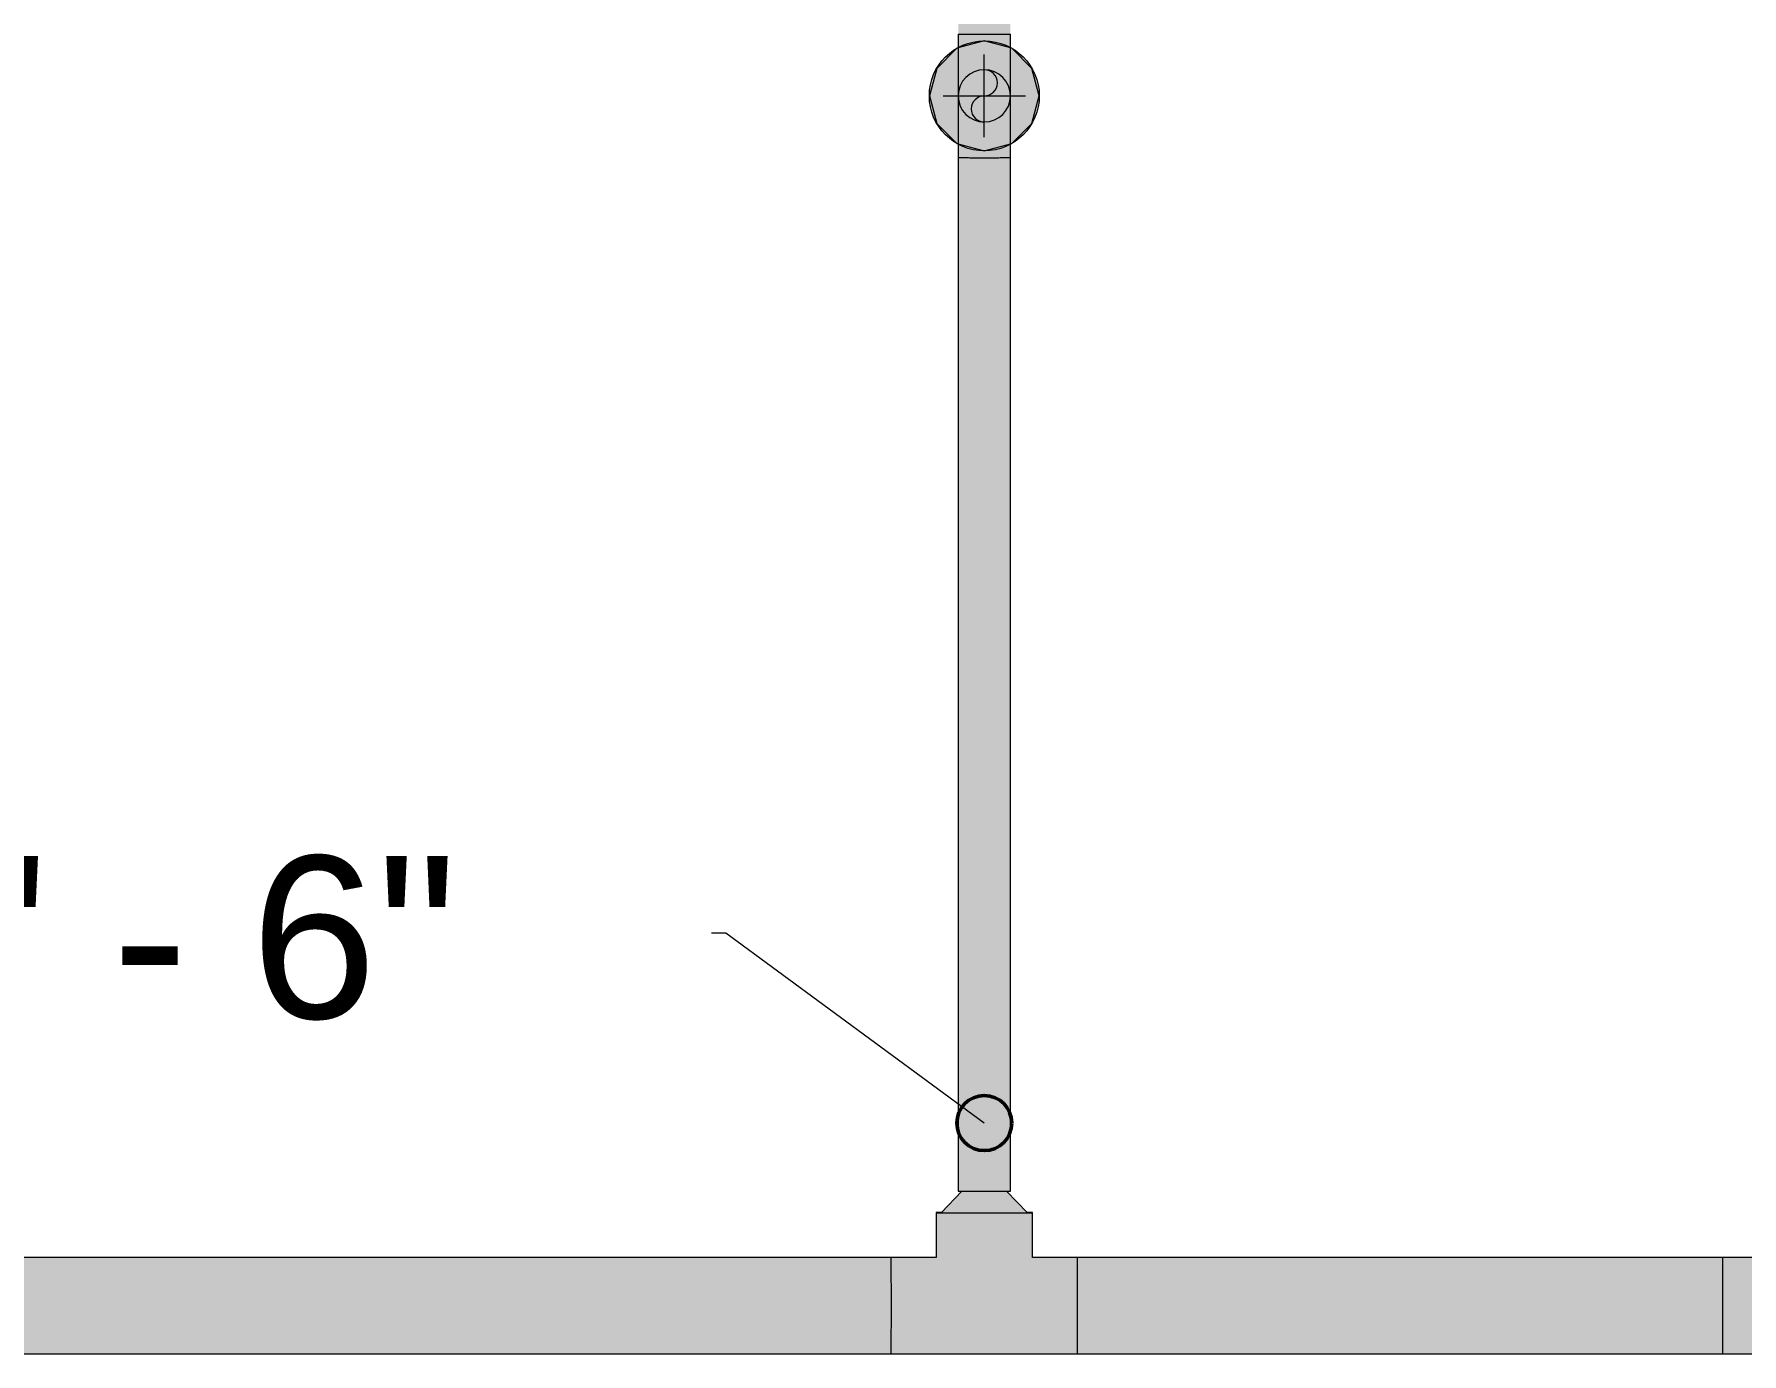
# Model space of a CAD drawing. Header units: inches. Extents: x -3679 to 241, y -496 to 1784.
# Drawn here: x -1886.6 to -1824.4, y 134 to 182 of the extents above; entities that cross this region are included whole.
import ezdxf

# ---------------------------------------------------------------- set-up
doc = ezdxf.new("R2010")
doc.units = ezdxf.units.IN
doc.header["$MEASUREMENT"] = 0
for name, color, linetype, lineweight in [('A-ANNO-NOTE', 250, 'Continuous', 9), ('G-ANNO-DIMS', 251, 'Continuous', 9), ('P-PIPE', 1, 'Continuous', 9), ('P-PIPE-CNTR', 1, 'Continuous', 9)]:
    doc.layers.add(name, color=color, linetype=linetype, lineweight=lineweight)
doc.styles.add('Arial_1', font='arial.ttf', dxfattribs={"height": 5.901198})

msp = doc.modelspace()

# ---------------------------------------------------------------- hatches: boundary and pattern name
at = {"layer": 'A-ANNO-NOTE'}
h = msp.add_hatch(color=256, dxfattribs=at)
edge = h.paths.add_edge_path(flags=0)
edge.add_arc((-1852, 179.743), 2, 0, 360)
msp.add_hatch(color=256, dxfattribs=at).paths.add_polyline_path([(-1852, 177.743), (-1851, 178.011), (-1850.268, 178.743), (-1850, 179.743), (-1850.268, 180.743), (-1851, 181.475), (-1852, 181.743), (-1853, 181.475), (-1853.732, 180.743), (-1854, 179.743), (-1853.732, 178.743), (-1853, 178.011)], flags=0)
at = {"layer": 'P-PIPE'}
h = msp.add_hatch(color=256, dxfattribs=at)
h.paths.add_polyline_path([(-1852.673, 181.985), (-1852.673, 181.985), (-1852.673, 189.828)], flags=0)
h.paths.add_polyline_path([(-1852, 181.984), (-1852, 321.495), (-1852.95, 321.498), (-1852.95, 181.987), (-1852.474, 181.984), (-1852.246, 181.984)], flags=0)
for points in [[(-1852, 181.984), (-1851.05, 181.987), (-1851.05, 321.499), (-1851.525, 321.496), (-1852, 321.495), (-1852, 189.828)], [(-1852, 178.793), (-1851.754, 178.825), (-1851.525, 178.92), (-1851.328, 179.071), (-1851.177, 179.268), (-1851.082, 179.497), (-1851.05, 179.743), (-1851.082, 179.989), (-1851.177, 180.218), (-1851.328, 180.415), (-1851.525, 180.566), (-1851.754, 180.66), (-1852, 180.693), (-1852.246, 180.66), (-1852.475, 180.566), (-1852.672, 180.415), (-1852.823, 180.218), (-1852.918, 179.989), (-1852.95, 179.743), (-1852.918, 179.497), (-1852.792, 179.227), (-1852.672, 179.071), (-1852.475, 178.92), (-1852.246, 178.825)], [(-1852, 139.906), (-1852, 177.495), (-1852.95, 177.498), (-1852.95, 139.91), (-1852.475, 139.906), (-1852.246, 139.906)], [(-1852, 139.906), (-1851.05, 139.91), (-1851.05, 177.499), (-1851.525, 177.496), (-1852, 177.495), (-1852, 147.426)], [(-1851.997, 139.122), (-1850.438, 139.128), (-1851.188, 139.908), (-1852.823, 139.899), (-1853.563, 139.128), (-1852.246, 139.122), (-1851.999, 139.122)], [(-1851.997, 135.735), (-1850.25, 137.493), (-1850.25, 139.128), (-1850.868, 139.123), (-1853.701, 139.127), (-1853.75, 139.128), (-1853.75, 137.493), (-1852.45, 136.188), (-1852.291, 136.03)], [(-1851.544, 139.121), (-1853.563, 139.128), (-1853.563, 139.131), (-1853.209, 139.123), (-1851.702, 139.121)], [(-1855.385, 133.993), (-1848.614, 133.994), (-1848.611, 134.861), (-1848.614, 137.493), (-1850.25, 137.493), (-1850.76, 136.975), (-1851.997, 135.735), (-1853.751, 137.493), (-1855.386, 137.493), (-1855.383, 136.403), (-1855.386, 133.993)], [(-1887.156, 133.993), (-1855.386, 133.993), (-1855.383, 134.868), (-1855.382, 135.743), (-1942.611, 135.742), (-1942.613, 133.993), (-1920.837, 133.993)]]:
    msp.add_hatch(color=256, dxfattribs=at).paths.add_polyline_path(points, flags=0)
h = msp.add_hatch(color=256, dxfattribs=at)
h.paths.add_polyline_path([(-1852.951, 179.743), (-1852.918, 179.992), (-1852.788, 180.276), (-1852.655, 180.433), (-1852.443, 180.581), (-1852.243, 180.662), (-1852, 180.694), (-1852, 181.984), (-1852.951, 181.987), (-1852.951, 179.908)], flags=0)
h.paths.add_polyline_path([(-1852, 177.495), (-1852.002, 178.793), (-1852.254, 178.827), (-1852.477, 178.921), (-1852.674, 179.073), (-1852.841, 179.31), (-1852.879, 179.381), (-1852.933, 179.561), (-1852.951, 179.743), (-1852.951, 177.499), (-1852.475, 177.496), (-1852.246, 177.495)], flags=0)
h = msp.add_hatch(color=256, dxfattribs=at)
h.paths.add_polyline_path([(-1851.05, 179.743), (-1851.05, 181.987), (-1851.525, 181.984), (-1852, 181.984), (-1851.99, 180.693), (-1851.746, 180.66), (-1851.524, 180.566), (-1851.326, 180.413), (-1851.16, 180.177), (-1851.121, 180.105), (-1851.067, 179.926), (-1851.05, 179.748)], flags=0)
h.paths.add_polyline_path([(-1852, 177.495), (-1851.05, 177.499), (-1851.05, 179.738), (-1851.082, 179.496), (-1851.213, 179.21), (-1851.346, 179.053), (-1851.539, 178.914), (-1851.754, 178.825), (-1852, 178.793), (-1852, 178.683)], flags=0)
h = msp.add_hatch(color=256, dxfattribs=at)
h.paths.add_polyline_path([(-1852, 178.793), (-1851.754, 178.825), (-1851.525, 178.92), (-1851.328, 179.071), (-1851.177, 179.269), (-1851.082, 179.498), (-1851.05, 179.747), (-1851.082, 179.991), (-1851.179, 180.221), (-1851.33, 180.417), (-1851.529, 180.568), (-1851.757, 180.662), (-1852.011, 180.693), (-1852.25, 180.66), (-1852.48, 180.563), (-1852.675, 180.413), (-1852.826, 180.214), (-1852.919, 179.985), (-1852.95, 179.735), (-1852.917, 179.494), (-1852.793, 179.227), (-1852.671, 179.07), (-1852.474, 178.919), (-1852.245, 178.825), (-1852.001, 178.793)], flags=0)
h.paths.add_polyline_path([(-1852, 178.793), (-1852.249, 178.826), (-1852.475, 178.92), (-1852.675, 179.075), (-1852.823, 179.268), (-1852.919, 179.505), (-1852.95, 179.743), (-1852.914, 179.998), (-1852.823, 180.218), (-1852.663, 180.421), (-1852.475, 180.566), (-1852.236, 180.662), (-1852, 180.693), (-1851.746, 180.657), (-1851.525, 180.566), (-1851.325, 180.41), (-1851.177, 180.218), (-1851.082, 179.989), (-1851.05, 179.742), (-1851.083, 179.495), (-1851.208, 179.227), (-1851.328, 179.071), (-1851.525, 178.92), (-1851.755, 178.825)], flags=0)
h = msp.add_hatch(color=256, dxfattribs=at)
h.paths.add_polyline_path([(-1942.612, 136.98), (-1942.611, 136.98), (-1937.678, 136.96)], flags=0)
h.paths.add_polyline_path([(-1942.611, 135.743), (-1855.382, 135.743), (-1855.386, 137.493), (-1942.614, 137.493), (-1942.611, 136.618), (-1942.611, 136.196)], flags=0)
h = msp.add_hatch(color=256, dxfattribs=at)
h.paths.add_polyline_path([(-1848.611, 135.743), (-1825.132, 135.743), (-1825.136, 137.493), (-1848.614, 137.493), (-1848.611, 136.32), (-1848.611, 135.743)], flags=0)
h.paths.add_polyline_path([(-1848.613, 137.433), (-1848.613, 137.433), (-1836.634, 137.433)], flags=0)
h = msp.add_hatch(color=256, dxfattribs=at)
h.paths.add_polyline_path([(-1825.133, 136.624), (-1825.133, 136.624), (-1824.003, 136.554)], flags=0)
h.paths.add_polyline_path([(-1825.136, 133.993), (-1823.5, 133.993), (-1822.2, 135.297), (-1821.747, 135.75), (-1819.999, 133.993), (-1818.364, 133.993), (-1818.361, 135.082), (-1818.364, 137.493), (-1825.136, 137.493), (-1825.133, 136.624), (-1825.136, 134.023)], flags=0)
h = msp.add_hatch(color=256, dxfattribs=at)
h.paths.add_polyline_path([(-1825.453, 133.993), (-1825.136, 133.994), (-1825.133, 135.082), (-1825.133, 135.743), (-1848.611, 135.743), (-1848.614, 133.993), (-1827.011, 133.993)], flags=0)
h.paths.add_polyline_path([(-1848.612, 134.227), (-1848.613, 134.227), (-1836.634, 134.227)], flags=0)

# ---------------------------------------------------------------- linework, layer by layer
at = {"layer": 'A-ANNO-NOTE'}
for p, q in [((-1853, 181.475), (-1853.732, 180.743)), ((-1852, 181.743), (-1853, 181.475)), ((-1851, 181.475), (-1852, 181.743)), ((-1850.268, 180.743), (-1851, 181.475)), ((-1853.732, 180.743), (-1854, 179.743)), ((-1850, 179.743), (-1850.268, 180.743)), ((-1854, 179.743), (-1853.732, 178.743)), ((-1850.268, 178.743), (-1850, 179.743)), ((-1853.732, 178.743), (-1853, 178.011)), ((-1851, 178.011), (-1850.268, 178.743)), ((-1853, 178.011), (-1852, 177.743)), ((-1852, 177.743), (-1851, 178.011))]:
    msp.add_line(p, q, dxfattribs=at)
msp.add_circle((-1852, 179.743), 2, dxfattribs=at)
at = {"layer": 'G-ANNO-DIMS'}
for p, q in [((-1861.401, 149.291), (-1869.987, 149.291)), ((-1852, 142.385), (-1861.401, 149.291))]:
    msp.add_line(p, q, dxfattribs=at)
at = {"layer": 'G-ANNO-DIMS', "lineweight": 50}
msp.add_circle((-1852, 142.385), 1, dxfattribs=at)
at = {"layer": 'P-PIPE'}
for p, q in [((-1852.951, 181.987), (-1852.951, 177.499)), ((-1851.05, 177.499), (-1851.05, 181.987)), ((-1852.95, 177.499), (-1852.95, 139.91)), ((-1851.05, 139.91), (-1851.05, 177.499)), ((-1853.563, 139.128), (-1852.813, 139.91)), ((-1851.188, 139.91), (-1850.438, 139.128)), ((-1853.75, 139.128), (-1853.75, 137.493)), ((-1850.25, 137.493), (-1850.25, 139.128)), ((-1855.386, 137.493), (-1942.614, 137.493)), ((-1853.75, 137.493), (-1855.386, 137.493)), ((-1848.614, 137.493), (-1850.25, 137.493)), ((-1825.136, 137.493), (-1848.614, 137.493)), ((-1818.364, 137.493), (-1825.136, 137.493)), ((-1942.614, 133.993), (-1855.386, 133.993)), ((-1855.386, 133.993), (-1848.614, 133.993)), ((-1848.614, 133.993), (-1825.136, 133.993)), ((-1825.136, 133.993), (-1823.5, 133.993))]:
    msp.add_line(p, q, dxfattribs=at)
for centre, radius, start, end in [((-1852, 179.743), 0.95, 0, 180), ((-1852, 180.218), 0.475, 270, 90), ((-1852, 179.743), 0.95, 180, 0), ((-1852, 179.268), 0.475, 90, 270)]:
    msp.add_arc(centre, radius, start, end, dxfattribs=at)
for centre, major_axis, ratio, start_param, end_param in [((-1852, 181.987), (0.951, 0), 0.004167, 3.141593, 3.403392), ((-1852, 181.987), (0.951, 0), 0.004167, 3.405488, 3.665191), ((-1852, 181.987), (0.951, 0), 0.004167, 3.666373, 3.926991), ((-1852, 181.987), (0.95, 0), 0.004167, 3.665191, 3.926025), ((-1852, 181.987), (0.951, 0), 0.004167, 3.927731, 4.18879), ((-1852, 181.987), (0.95, 0), 0.004167, 3.926991, 4.188266), ((-1852, 181.987), (0.951, 0), 0.004167, 4.18924, 4.45059), ((-1852, 181.987), (0.95, 0), 0.004167, 4.18879, 4.450357), ((-1852, 181.987), (0.951, 0), 0.004167, 4.450806, 4.712389), ((-1852, 181.987), (0.95, 0), 0.004167, 4.45059, 4.712389), ((-1852, 181.987), (0.951, 0), 0.004167, 4.712389, 4.973972), ((-1852, 181.987), (0.95, 0), 0.004167, 4.712389, 4.974188), ((-1852, 181.987), (0.951, 0), 0.004167, 4.974188, 5.235538), ((-1852, 181.987), (0.95, 0), 0.004167, 4.974421, 5.235988), ((-1852, 181.987), (0.951, 0), 0.004167, 5.235988, 5.497047), ((-1852, 181.987), (0.95, 0), 0.004167, 5.236512, 5.497787), ((-1852, 181.987), (0.951, 0), 0.004167, 5.497787, 5.758405), ((-1852, 181.987), (0.95, 0), 0.004167, 5.498753, 5.759587), ((-1852, 181.987), (0.951, 0), 0.004167, 5.759587, 6.01929), ((-1852, 181.987), (0.951, 0), 0.004167, 6.021386, 6.283185), ((-1852, 177.499), (0.951, 0), 0.004167, 3.141593, 4.712389), ((-1852, 177.499), (0.95, 0), 0.004167, 3.665191, 3.926025), ((-1852, 177.499), (0.95, 0), 0.004167, 3.926991, 4.188266), ((-1852, 177.499), (0.95, 0), 0.004167, 4.18879, 4.450357), ((-1852, 177.499), (0.95, 0), 0.004167, 4.45059, 4.712389), ((-1852, 177.499), (0.951, 0), 0.004167, 4.712389, 6.283185), ((-1852, 177.499), (0.95, 0), 0.004167, 4.712389, 4.974188), ((-1852, 177.499), (0.95, 0), 0.004167, 4.974421, 5.235988), ((-1852, 177.499), (0.95, 0), 0.004167, 5.236512, 5.497787), ((-1852, 177.499), (0.95, 0), 0.004167, 5.498753, 5.759587), ((-1852, 139.91), (0.95, 0), 0.004167, 3.141593, 4.712389), ((-1852, 139.91), (0.95, 0), 0.004167, 4.712389, 6.283185), ((-1852, 139.128), (1.75, 0), 0.004167, 2.683351, 3.141593), ((-1852, 139.128), (-1.75, 0), 0.004167, 0.002084, 3.141593), ((-1852, 139.128), (1.75, 0), 0.004167, 0.002084, 0.457563), ((-1855.386, 135.743), (0, 1.75), 0.002084, 6.15019, 6.279019), ((-1855.386, 135.743), (0, 1.75), 0.002084, 6.021386, 6.150214), ((-1855.386, 135.743), (0, 1.75), 0.002084, 5.888391, 6.017219), ((-1855.386, 135.743), (0, 1.75), 0.002084, 5.759587, 5.888415), ((-1848.614, 135.743), (0, 1.75), 0.002084, 6.15019, 6.279019), ((-1848.614, 135.743), (0, 1.75), 0.002084, 6.021386, 6.150214), ((-1848.614, 135.743), (0, 1.75), 0.002084, 5.888391, 6.017219), ((-1848.614, 135.743), (0, 1.75), 0.002084, 5.759587, 5.888415), ((-1825.136, 135.743), (0, 1.75), 0.002084, 6.025553, 6.283185), ((-1825.136, 135.743), (0, 1.75), 0.002084, 6.154357, 6.283185), ((-1825.136, 135.743), (0, 1.75), 0.002084, 5.892558, 6.021386), ((-1825.136, 135.743), (0, 1.75), 0.002084, 5.763753, 5.892581), ((-1855.386, 135.743), (0, 1.75), 0.002084, 5.497787, 5.756142), ((-1855.386, 135.743), (0, 1.75), 0.002084, 5.498458, 5.75542), ((-1855.386, 135.743), (0, 1.75), 0.002084, 5.236373, 5.493621), ((-1855.386, 135.743), (0, 1.75), 0.002084, 5.235988, 5.494055), ((-1848.614, 135.743), (0, 1.75), 0.002084, 5.497787, 5.756142), ((-1848.614, 135.743), (0, 1.75), 0.002084, 5.498458, 5.75542), ((-1848.614, 135.743), (0, 1.75), 0.002084, 5.236373, 5.493621), ((-1848.614, 135.743), (0, 1.75), 0.002084, 5.235988, 5.494055), ((-1825.136, 135.743), (0, 1.75), 0.002084, 5.501954, 5.760315), ((-1825.136, 135.743), (0, 1.75), 0.002084, 5.502631, 5.759587), ((-1825.136, 135.743), (0, 1.75), 0.002084, 5.240154, 5.498225), ((-1825.136, 135.743), (0, 1.75), 0.002084, 5.240544, 5.497787), ((-1855.386, 135.743), (0, 1.75), 0.002084, 4.974188, 5.232066), ((-1855.386, 135.743), (0, 1.75), 0.002084, 4.974385, 5.231821), ((-1855.386, 135.743), (0, 1.75), 0.002084, 4.712389, 4.970115), ((-1855.386, 135.743), (0, 1.75), 0.002084, 4.712435, 4.970022), ((-1848.614, 135.743), (0, 1.75), 0.002084, 4.974188, 5.232066), ((-1848.614, 135.743), (0, 1.75), 0.002084, 4.974385, 5.231821), ((-1848.614, 135.743), (0, 1.75), 0.002084, 4.712389, 4.970115), ((-1848.614, 135.743), (0, 1.75), 0.002084, 4.712435, 4.970022), ((-1825.136, 135.743), (0, 1.75), 0.002084, 4.978355, 5.236235), ((-1825.136, 135.743), (0, 1.75), 0.002084, 4.978555, 5.235988), ((-1825.136, 135.743), (0, 1.75), 0.002084, 4.716556, 4.974284), ((-1825.136, 135.743), (0, 1.75), 0.002084, 4.716604, 4.974188), ((-1855.386, 135.743), (0, 1.75), 0.002084, 4.450494, 4.708222), ((-1855.386, 135.743), (0, 1.75), 0.002084, 4.45059, 4.708174), ((-1848.614, 135.743), (0, 1.75), 0.002084, 4.450494, 4.708222), ((-1848.614, 135.743), (0, 1.75), 0.002084, 4.45059, 4.708174), ((-1825.136, 135.743), (0, 1.75), 0.002084, 4.454756, 4.712343), ((-1825.136, 135.743), (0, 1.75), 0.002084, 4.454663, 4.712389), ((-1855.386, 135.743), (0, 1.75), 0.002084, 3.926553, 4.184624), ((-1855.386, 135.743), (0, 1.75), 0.002084, 3.926991, 4.184234), ((-1855.386, 135.743), (0, 1.75), 0.002084, 4.188543, 4.446423), ((-1855.386, 135.743), (0, 1.75), 0.002084, 4.18879, 4.446223), ((-1848.614, 135.743), (0, 1.75), 0.002084, 3.926553, 4.184624), ((-1848.614, 135.743), (0, 1.75), 0.002084, 3.926991, 4.184234), ((-1848.614, 135.743), (0, 1.75), 0.002084, 4.188543, 4.446423), ((-1848.614, 135.743), (0, 1.75), 0.002084, 4.18879, 4.446223), ((-1825.136, 135.743), (0, 1.75), 0.002084, 3.930723, 4.18879), ((-1825.136, 135.743), (0, 1.75), 0.002084, 3.931157, 4.188405), ((-1825.136, 135.743), (0, 1.75), 0.002084, 4.192712, 4.45059), ((-1825.136, 135.743), (0, 1.75), 0.002084, 4.192957, 4.450393), ((-1855.386, 135.743), (0, 1.75), 0.002084, 3.532197, 3.661025), ((-1855.386, 135.743), (0, 1.75), 0.002084, 3.664463, 3.922824), ((-1855.386, 135.743), (0, 1.75), 0.002084, 3.665191, 3.922147), ((-1848.614, 135.743), (0, 1.75), 0.002084, 3.664463, 3.922824), ((-1848.614, 135.743), (0, 1.75), 0.002084, 3.665191, 3.922147), ((-1848.614, 135.743), (0, 1.75), 0.002084, 3.532197, 3.661025), ((-1825.136, 135.743), (0, 1.75), 0.002084, 3.536363, 3.665191), ((-1825.136, 135.743), (0, 1.75), 0.002084, 3.668636, 3.926991), ((-1825.136, 135.743), (0, 1.75), 0.002084, 3.669358, 3.92632), ((-1855.386, 135.743), (0, 1.75), 0.002084, 3.141593, 3.399225), ((-1855.386, 135.743), (0, 1.75), 0.002084, 3.141593, 3.270421), ((-1855.386, 135.743), (0, 1.75), 0.002084, 3.403392, 3.53222), ((-1848.614, 135.743), (0, 1.75), 0.002084, 3.403392, 3.53222), ((-1848.614, 135.743), (0, 1.75), 0.002084, 3.141593, 3.399225), ((-1848.614, 135.743), (0, 1.75), 0.002084, 3.141593, 3.270421), ((-1825.136, 135.743), (0, 1.75), 0.002084, 3.274564, 3.403392), ((-1825.136, 135.743), (0, 1.75), 0.002084, 3.145759, 3.274588), ((-1825.136, 135.743), (0, 1.75), 0.002084, 3.407559, 3.536387)]:
    msp.add_ellipse(centre, major_axis=major_axis, ratio=ratio, start_param=start_param, end_param=end_param, dxfattribs=at)
at = {"layer": 'P-PIPE-CNTR'}
for p, q in [((-1852, 178.243), (-1852, 181.243)), ((-1853.5, 179.743), (-1850.5, 179.743))]:
    msp.add_line(p, q, dxfattribs=at)

# ---------------------------------------------------------------- next in the draw order: texts
at = {"layer": 'G-ANNO-DIMS', "insert": (-1911.867, 152.096), "char_height": 5.9012, "width": 48.456, "attachment_point": 1, "line_spacing_factor": 0.938532, "style": 'Arial_1', "bg_fill": 3, "box_fill_scale": 1.25, "bg_fill_color": 0, "bg_fill_transparency": 0}
msp.add_mtext('BOP 7\' - 6"', dxfattribs=at)

doc.saveas('drawing.dxf')
